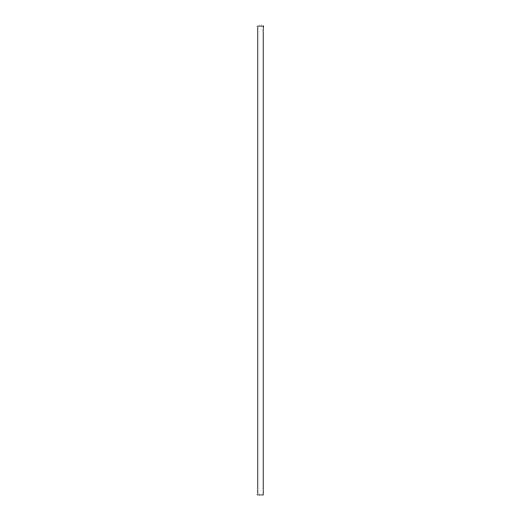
<?xml version="1.0" encoding="UTF-8"?>
<svg xmlns="http://www.w3.org/2000/svg" width="521" height="521" viewBox="0 0 521 521"><rect width="100%" height="100%" fill="white"/><g stroke="black" fill="none" stroke-linecap="round" stroke-linejoin="round"><path stroke-width="0.78" d="M263.216 26.05L257.784 26.05L257.784 494.95L263.216 494.95L263.216 26.05"/></g></svg>
